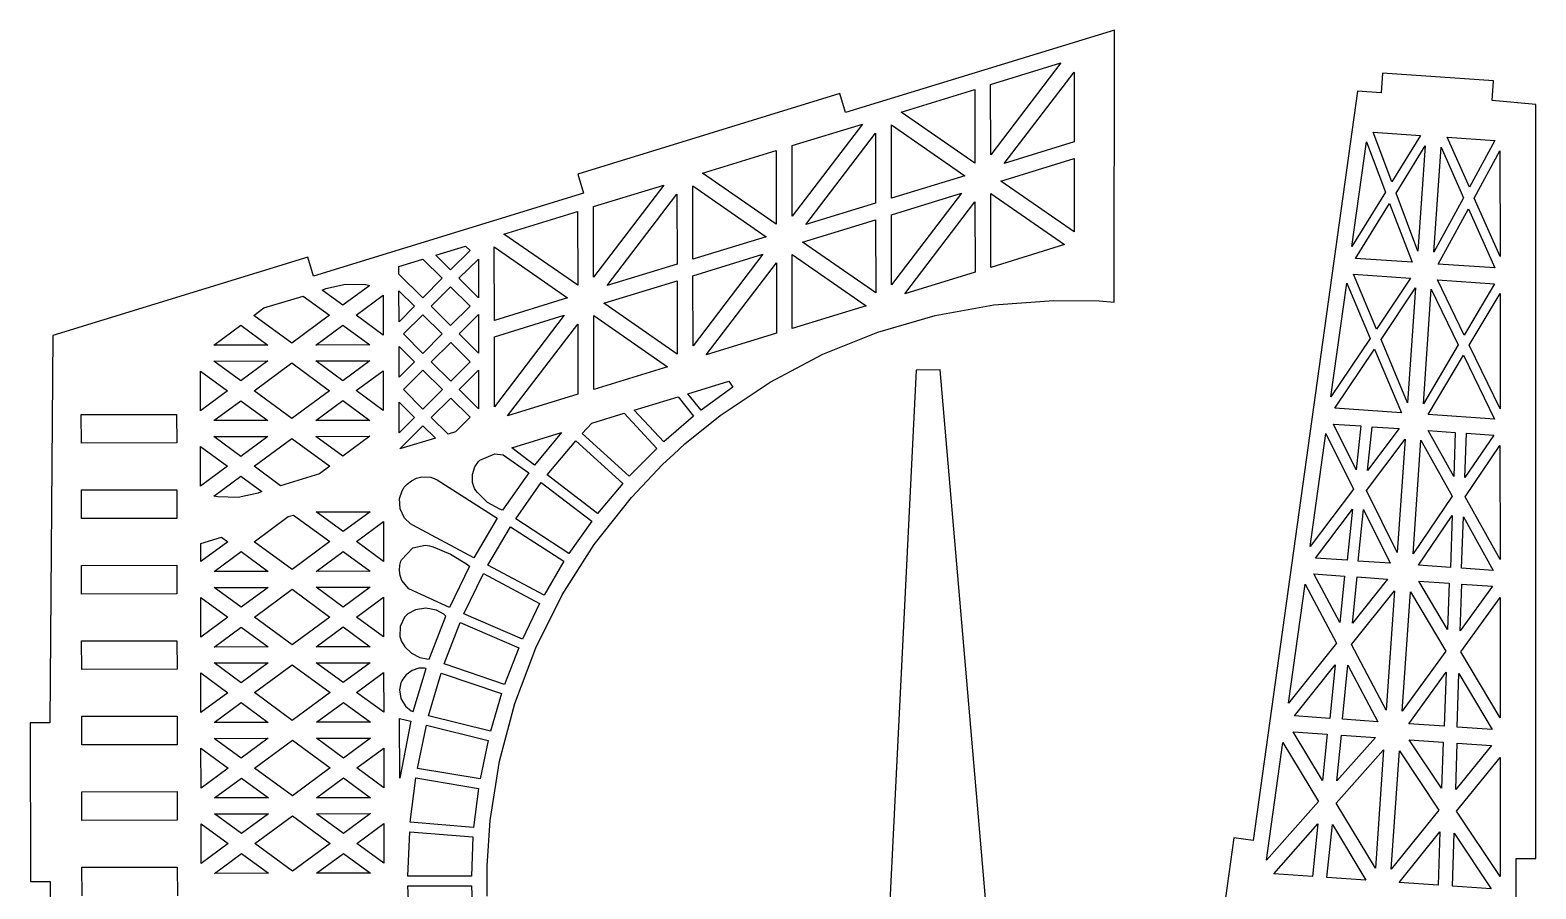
# Model space of a CAD drawing. Extents: x 0 to 589, y 0 to 788.
# Drawn here: x 0.3 to 379.3, y 571.3 to 787.5 of the extents above; entities that cross this region are included whole.
import ezdxf

# ---------------------------------------------------------------- set-up
doc = ezdxf.new("R2010")
doc.units = 0
doc.layers.get('0').update_dxf_attribs({"linetype": 'CONTINUOUS'})

msp = doc.modelspace()

# ---------------------------------------------------------------- linework, layer by layer
at = {"color": 0}
for p, q in [((273.161, 787.538), (205.522, 766.787)), ((273.094, 719.039), (273.161, 787.538)), ((242.014, 773.843), (259.705, 779.265)), ((259.705, 779.265), (242.04, 756.091)), ((245.442, 753.946), (263.007, 776.972)), ((263.007, 776.972), (263.033, 759.372)), ((242.04, 756.091), (242.014, 773.843)), ((340.644, 776.707), (340.304, 771.719)), ((368.579, 774.778), (340.644, 776.707)), ((368.236, 769.789), (368.579, 774.778)), ((204.094, 771.567), (138.074, 751.269)), ((205.522, 766.787), (204.094, 771.567)), ((219.473, 766.907), (238.015, 772.587)), ((238.015, 772.587), (238.041, 754.038)), ((334.319, 772.132), (308.113, 583.487)), ((340.304, 771.719), (334.319, 772.132)), ((379.233, 768.826), (368.236, 769.789)), ((238.041, 754.038), (219.473, 766.907)), ((379.254, 578.926), (379.233, 768.826)), ((192.035, 758.469), (209.726, 763.891)), ((209.726, 763.891), (192.063, 740.717)), ((217.054, 745.204), (217.027, 763.704)), ((217.027, 763.704), (235.496, 750.884)), ((342.969, 749.332), (338.267, 761.838)), ((338.267, 761.838), (350.241, 761.009)), ((192.063, 740.717), (192.035, 758.469)), ((195.465, 738.572), (213.029, 761.598)), ((213.029, 761.598), (213.057, 743.998)), ((263.033, 759.372), (245.442, 753.946)), ((332.926, 733.086), (336.6, 759.446)), ((336.6, 759.446), (341.386, 746.735)), ((350.241, 761.009), (342.969, 749.332)), ((344.075, 746.499), (351.411, 758.373)), ((351.411, 758.373), (349.582, 731.887)), ((353.572, 731.612), (355.399, 758.095)), ((355.399, 758.095), (361.036, 745.328)), ((356.923, 760.547), (368.893, 759.721)), ((362.521, 747.984), (356.923, 760.547)), ((368.893, 759.721), (362.521, 747.984)), ((169.496, 751.533), (188.038, 757.213)), ((188.038, 757.213), (188.064, 738.66)), ((244.599, 749.494), (263.041, 755.17)), ((263.041, 755.17), (263.066, 736.724)), ((363.732, 745.19), (370.219, 757.125)), ((370.219, 757.125), (370.233, 730.508)), ((138.074, 751.269), (139.553, 746.492)), ((188.064, 738.66), (169.496, 751.533)), ((235.496, 750.884), (217.054, 745.204)), ((142.058, 743.091), (159.749, 748.52)), ((159.749, 748.52), (142.084, 725.343)), ((167.05, 748.33), (185.518, 735.51)), ((167.079, 729.83), (167.05, 748.33)), ((263.066, 736.724), (244.599, 749.494)), ((341.386, 746.735), (332.926, 733.086)), ((139.553, 746.492), (71.5821, 725.59)), ((142.084, 725.343), (142.058, 743.091)), ((145.488, 723.198), (163.054, 746.224)), ((163.054, 746.224), (163.08, 728.624)), ((213.057, 743.998), (195.465, 738.572)), ((217.062, 741.052), (234.654, 746.478)), ((234.654, 746.478), (217.088, 723.403)), ((220.39, 721.159), (238.058, 744.284)), ((238.058, 744.284), (238.081, 726.585)), ((242.08, 727.791), (242.052, 746.39)), ((242.052, 746.39), (260.622, 733.517)), ((333.868, 730.063), (342.444, 743.906)), ((342.444, 743.906), (348.087, 729.082)), ((349.582, 731.887), (344.075, 746.499)), ((361.036, 745.328), (353.572, 731.612)), ((370.233, 730.508), (363.732, 745.19)), ((119.517, 736.159), (138.06, 741.839)), ((138.06, 741.839), (138.088, 723.286)), ((194.62, 734.12), (213.063, 739.796)), ((213.063, 739.796), (213.092, 721.349)), ((217.088, 723.403), (217.062, 741.052)), ((354.669, 728.627), (362.296, 742.534)), ((362.296, 742.534), (368.886, 727.647)), ((138.088, 723.286), (119.517, 736.159)), ((185.518, 735.51), (167.079, 729.83)), ((102.377, 730.885), (109.824, 733.146)), ((110.975, 732.049), (106.083, 727.138)), ((109.824, 733.146), (110.975, 732.049)), ((117.071, 732.956), (135.543, 720.132)), ((117.1, 714.456), (117.071, 732.956)), ((213.092, 721.349), (194.62, 734.12)), ((260.622, 733.517), (242.08, 727.791)), ((70.1544, 730.37), (5.9834, 710.621)), ((71.5821, 725.59), (70.1544, 730.37)), ((93.0811, 728.02), (99.1277, 729.876)), ((93.0836, 726.119), (93.0811, 728.02)), ((99.1277, 729.876), (103.984, 725.036)), ((106.083, 727.138), (102.377, 730.885)), ((108.186, 725.043), (113.079, 729.901)), ((113.079, 729.901), (113.091, 720.15)), ((163.08, 728.624), (145.488, 723.198)), ((167.083, 725.678), (184.676, 731.107)), ((184.676, 731.107), (167.109, 708.032)), ((170.414, 705.785), (188.079, 728.909)), ((188.079, 728.909), (188.106, 711.211)), ((192.075, 731.016), (210.645, 718.143)), ((192.101, 712.417), (192.075, 731.016)), ((348.087, 729.082), (333.868, 730.063)), ((368.886, 727.647), (354.669, 728.627)), ((99.0935, 720.129), (93.0836, 726.119)), ((103.984, 725.036), (99.0935, 720.129)), ((113.091, 720.15), (108.186, 725.043)), ((144.643, 718.746), (163.085, 724.422)), ((163.085, 724.422), (163.113, 705.975)), ((167.109, 708.032), (167.083, 725.678)), ((238.081, 726.585), (220.39, 721.159)), ((339.156, 712.258), (333.345, 726.091)), ((333.345, 726.091), (347.709, 725.096)), ((347.709, 725.096), (339.156, 712.258)), ((354.492, 724.63), (368.857, 723.639)), ((361.202, 710.734), (354.492, 724.63)), ((59.0959, 717.571), (68.9903, 720.584)), ((68.9903, 720.584), (75.5978, 715.747)), ((73.7401, 722.041), (74.6855, 722.447)), ((78.945, 718.248), (73.7401, 722.041)), ((74.6855, 722.447), (79.6466, 723.565)), ((85.7388, 723.261), (78.945, 718.248)), ((79.6466, 723.565), (84.7302, 723.466)), ((82.2978, 715.754), (89.093, 720.764)), ((84.7302, 723.466), (85.7388, 723.261)), ((89.093, 720.764), (89.1067, 710.766)), ((93.0906, 721.872), (96.9945, 718.026)), ((93.1002, 714.121), (93.0906, 721.872)), ((101.196, 718.03), (106.09, 722.891)), ((106.09, 722.891), (110.994, 718.047)), ((135.543, 720.132), (117.1, 714.456)), ((327.652, 695.159), (331.636, 723.854)), ((331.636, 723.854), (337.541, 709.912)), ((340.276, 709.623), (348.943, 722.609)), ((348.943, 722.609), (346.947, 693.727)), ((350.938, 693.448), (352.933, 722.33)), ((352.933, 722.33), (359.731, 708.279)), ((368.857, 723.639), (361.202, 710.734)), ((362.479, 708.191), (370.244, 721.187)), ((370.244, 721.187), (370.247, 692.217)), ((56.599, 715.716), (59.0959, 717.571)), ((96.9945, 718.026), (93.1002, 714.121)), ((106.102, 713.14), (101.196, 718.03)), ((110.994, 718.047), (106.102, 713.14)), ((163.113, 705.975), (144.643, 718.746)), ((210.645, 718.143), (192.101, 712.417)), ((228.051, 715.68), (242.83, 718.344)), ((242.83, 718.344), (257.882, 719.476)), ((257.882, 719.476), (269.307, 719.346)), ((269.307, 719.346), (273.094, 719.039)), ((46.4605, 708.201), (53.2529, 713.214)), ((53.2529, 713.214), (60.059, 708.219)), ((66.1088, 708.731), (56.599, 715.716)), ((75.5978, 715.747), (66.1088, 708.731)), ((72.161, 708.24), (78.952, 713.25)), ((78.952, 713.25), (85.7596, 708.261)), ((89.1067, 710.766), (82.2978, 715.754)), ((94.2068, 711.024), (99.0988, 715.878)), ((99.0988, 715.878), (104.005, 711.038)), ((108.206, 711.041), (113.098, 715.903)), ((113.098, 715.903), (113.112, 706.152)), ((117.106, 710.304), (134.698, 715.73)), ((134.698, 715.73), (117.132, 692.658)), ((120.437, 690.411), (138.102, 713.535)), ((138.102, 713.535), (138.128, 695.837)), ((142.098, 715.641), (160.668, 702.769)), ((142.127, 697.039), (142.098, 715.641)), ((213.659, 711.521), (228.051, 715.68)), ((5.9834, 710.621), (5.2489, 613.142)), ((99.1126, 706.131), (94.2068, 711.024)), ((104.005, 711.038), (99.1126, 706.131)), ((101.217, 704.032), (106.109, 708.889)), ((106.109, 708.889), (111.017, 704.046)), ((113.112, 706.152), (108.206, 711.041)), ((117.132, 692.658), (117.106, 710.304)), ((188.106, 711.211), (170.414, 705.785)), ((199.767, 705.915), (213.659, 711.521)), ((337.541, 709.912), (327.652, 695.159)), ((346.947, 693.727), (340.276, 709.623)), ((60.059, 708.219), (46.4605, 708.201)), ((85.7596, 708.261), (72.161, 708.24)), ((93.11, 707.87), (97.0153, 704.028)), ((93.1224, 700.119), (93.11, 707.87)), ((186.493, 698.892), (199.767, 705.915)), ((328.659, 692.333), (338.659, 707.228)), ((338.659, 707.228), (345.418, 691.176)), ((359.731, 708.279), (350.938, 693.448)), ((352.103, 690.714), (361.005, 705.686)), ((361.005, 705.686), (368.861, 689.557)), ((370.247, 692.217), (362.479, 708.191)), ((43.1341, 691.695), (43.1214, 701.696)), ((43.1214, 701.696), (49.9276, 696.704)), ((46.4675, 704.201), (60.0661, 704.222)), ((53.2737, 699.213), (46.4675, 704.201)), ((60.0661, 704.222), (53.2737, 699.213)), ((56.6265, 696.718), (66.1169, 703.728)), ((66.1169, 703.728), (75.6267, 696.747)), ((72.1663, 704.24), (85.7663, 704.261)), ((78.9725, 699.251), (72.1663, 704.24)), ((85.7663, 704.261), (78.9725, 699.251)), ((82.3267, 696.754), (89.1205, 701.763)), ((89.1205, 701.763), (89.1342, 691.765)), ((97.0153, 704.028), (93.1224, 700.119)), ((94.2276, 697.022), (99.1196, 701.88)), ((99.1196, 701.88), (104.028, 697.036)), ((106.123, 699.142), (101.217, 704.032)), ((111.017, 704.046), (106.123, 699.142)), ((108.226, 697.043), (113.117, 701.901)), ((113.117, 701.901), (113.134, 692.15)), ((160.668, 702.769), (142.127, 697.039)), ((223.286, 701.873), (215.63, 547.811)), ((229.285, 701.982), (223.286, 701.873)), ((242.525, 548.298), (229.285, 701.982)), ((165.828, 695.978), (176.124, 699.142)), ((177.126, 697.643), (169.135, 691.832)), ((173.947, 690.499), (186.493, 698.892)), ((176.124, 699.142), (177.126, 697.643)), ((49.9276, 696.704), (43.1341, 691.695)), ((46.488, 689.201), (53.2804, 694.214)), ((53.2804, 694.214), (60.0865, 689.222)), ((66.1377, 689.73), (56.6265, 696.718)), ((75.6267, 696.747), (66.1377, 689.73)), ((72.1886, 689.24), (78.9795, 694.249)), ((78.9795, 694.249), (85.7885, 689.261)), ((89.1342, 691.765), (82.3267, 696.754)), ((93.1429, 686.121), (93.1319, 693.872)), ((93.1319, 693.872), (97.0372, 690.026)), ((99.132, 692.129), (94.2276, 697.022)), ((104.028, 697.036), (99.132, 692.129)), ((101.236, 690.033), (106.128, 694.891)), ((106.128, 694.891), (111.037, 690.047)), ((113.134, 692.15), (108.226, 697.043)), ((138.128, 695.837), (120.437, 690.411)), ((152.283, 691.808), (163.38, 695.223)), ((163.38, 695.223), (167.236, 690.33)), ((169.135, 691.832), (165.828, 695.978)), ((13.1368, 690.753), (37.1355, 690.788)), ((13.1465, 683.553), (13.1368, 690.753)), ((37.1355, 690.788), (37.145, 683.588)), ((97.0372, 690.026), (93.1429, 686.121)), ((105.493, 685.789), (101.236, 690.033)), ((111.037, 690.047), (107.344, 686.393)), ((141.637, 688.541), (149.736, 691.053)), ((149.736, 691.053), (157.998, 682.216)), ((159.746, 683.867), (152.283, 691.808)), ((167.236, 690.33), (159.746, 683.867)), ((165.037, 683.348), (173.947, 690.499)), ((345.418, 691.176), (328.659, 692.333)), ((368.861, 689.557), (352.103, 690.714)), ((60.0865, 689.222), (46.488, 689.201)), ((85.7885, 689.261), (72.1886, 689.24)), ((93.2988, 682.071), (99.1387, 687.881)), ((99.1387, 687.881), (102.245, 684.784)), ((107.344, 686.393), (105.493, 685.789)), ((121.499, 682.36), (134.042, 686.23)), ((134.042, 686.23), (127.205, 677.972)), ((139.192, 685.938), (141.637, 688.541)), ((334.05, 676.776), (328.333, 688.344)), ((328.333, 688.344), (335.215, 687.871)), ((335.215, 687.871), (334.05, 676.776)), ((336.851, 676.681), (338.011, 687.677)), ((344.843, 687.204), (336.851, 676.681)), ((338.011, 687.677), (344.843, 687.204)), ((352.126, 686.703), (358.958, 686.234)), ((358.599, 675.178), (352.126, 686.703)), ((358.958, 686.234), (358.599, 675.178)), ((361.386, 674.889), (361.752, 686.036)), ((361.752, 686.036), (368.639, 685.564)), ((37.145, 683.588), (13.1465, 683.553)), ((43.1617, 672.698), (43.1493, 682.696)), ((43.1493, 682.696), (49.9551, 677.704)), ((46.4951, 685.2), (60.0936, 685.221)), ((53.3026, 680.212), (46.4951, 685.2)), ((60.0936, 685.221), (53.3026, 680.212)), ((56.654, 677.718), (66.1444, 684.728)), ((66.1444, 684.728), (75.6543, 677.746)), ((72.1953, 685.239), (85.7938, 685.26)), ((79.0004, 680.251), (72.1953, 685.239)), ((85.7938, 685.26), (79.0004, 680.251)), ((102.245, 684.784), (93.2988, 682.071)), ((127.205, 677.972), (121.499, 682.36)), ((130.406, 675.527), (137.596, 684.135)), ((137.596, 684.135), (149.412, 673.403)), ((151.058, 675.206), (139.192, 685.938)), ((157.998, 682.216), (151.058, 675.206)), ((162.246, 680.769), (165.037, 683.348)), ((322.447, 657.528), (326.415, 685.969)), ((326.415, 685.969), (333.317, 671.964)), ((336.602, 671.639), (346.313, 684.548)), ((346.313, 684.548), (344.341, 655.966)), ((348.331, 655.69), (350.304, 684.272)), ((350.304, 684.272), (358.151, 670.151)), ((368.639, 685.564), (361.386, 674.889)), ((361.449, 670.02), (370.209, 682.95)), ((370.209, 682.95), (370.233, 654.23)), ((112.175, 677.584), (113.071, 678.903)), ((113.071, 678.903), (113.453, 679.249)), ((113.453, 679.249), (117.252, 680.858)), ((117.252, 680.858), (119.302, 680.558)), ((119.302, 680.558), (125.757, 676.07)), ((159.456, 678.191), (162.246, 680.769)), ((49.9551, 677.704), (43.1617, 672.698)), ((46.5155, 670.204), (53.3079, 675.213)), ((53.3079, 675.213), (58.5653, 671.368)), ((63.3113, 672.825), (56.654, 677.718)), ((73.0582, 675.792), (63.3113, 672.825)), ((75.6543, 677.746), (73.0582, 675.792)), ((96.2159, 674.088), (97.4796, 674.698)), ((97.4796, 674.698), (98.5104, 674.984)), ((98.5104, 674.984), (98.8603, 675.026)), ((98.8603, 675.026), (101.109, 674.934)), ((101.109, 674.934), (102.16, 674.585)), ((111.559, 675.64), (112.175, 677.584)), ((111.629, 673.597), (111.559, 675.64)), ((125.757, 676.07), (119.122, 666.658)), ((143.074, 665.794), (130.406, 675.527)), ((151.62, 669.876), (159.456, 678.191)), ((13.1644, 671.752), (37.163, 671.788)), ((13.1754, 664.552), (13.1644, 671.752)), ((37.163, 671.788), (37.174, 664.587)), ((57.6118, 670.973), (52.6274, 669.883)), ((58.5653, 671.368), (57.6118, 670.973)), ((93.2561, 669.59), (93.8569, 671.565)), ((93.8569, 671.565), (94.2139, 672.123)), ((94.2139, 672.123), (94.4065, 672.419)), ((94.4065, 672.419), (95.1135, 673.22)), ((95.1135, 673.22), (96.2159, 674.088)), ((102.16, 674.585), (102.711, 674.335)), ((102.711, 674.335), (117.824, 664.609)), ((112.139, 672.088), (111.629, 673.597)), ((112.413, 671.65), (112.139, 672.088)), ((112.827, 671.068), (112.413, 671.65)), ((115.372, 668.623), (112.827, 671.068)), ((122.475, 664.46), (128.911, 673.622)), ((128.911, 673.622), (141.625, 663.889)), ((149.412, 673.403), (143.074, 665.794)), ((333.317, 671.964), (322.447, 657.528)), ((344.341, 655.966), (336.602, 671.639)), ((47.5259, 669.996), (46.5155, 670.204)), ((52.6274, 669.883), (47.5259, 669.996)), ((93.387, 666.986), (93.2561, 669.59)), ((118.445, 666.888), (115.372, 668.623)), ((142.256, 658.036), (151.62, 669.876)), ((358.151, 670.151), (348.331, 655.69)), ((370.233, 654.23), (361.449, 670.02)), ((37.174, 664.587), (13.1754, 664.552)), ((56.6843, 658.717), (65.2226, 665.032)), ((65.2226, 665.032), (66.573, 665.434)), ((66.573, 665.434), (75.6818, 658.745)), ((72.2231, 666.238), (85.8227, 666.26)), ((79.0279, 661.25), (72.2231, 666.238)), ((85.8227, 666.26), (79.0279, 661.25)), ((82.3817, 658.753), (89.1755, 663.766)), ((89.1755, 663.766), (89.1893, 653.764)), ((94.5226, 664.64), (93.387, 666.986)), ((95.9968, 663.194), (94.5226, 664.64)), ((117.824, 664.609), (111.938, 654.699)), ((119.122, 666.658), (118.445, 666.888)), ((135.887, 655.782), (122.475, 664.46)), ((141.625, 663.889), (135.887, 655.782)), ((323.747, 654.579), (333.069, 666.919)), ((333.069, 666.919), (331.728, 654.032)), ((334.52, 653.838), (335.869, 666.824)), ((335.869, 666.824), (342.551, 653.281)), ((349.734, 652.787), (358.214, 665.282)), ((358.214, 665.282), (357.766, 652.233)), ((360.56, 652.039), (361.001, 664.99)), ((361.001, 664.99), (368.54, 651.489)), ((43.1835, 658.245), (48.3817, 659.853)), ((48.3817, 659.853), (49.9844, 658.707)), ((96.5786, 662.877), (95.9968, 663.194)), ((111.938, 654.699), (96.5786, 662.877)), ((115.491, 652.801), (121.176, 662.46)), ((121.176, 662.46), (134.59, 653.778)), ((43.1892, 653.697), (43.1835, 658.245)), ((49.9844, 658.707), (43.1892, 653.697)), ((46.5448, 651.203), (53.3358, 656.213)), ((53.3358, 656.213), (60.143, 651.221)), ((66.1928, 651.732), (56.6843, 658.717)), ((75.6818, 658.745), (66.1928, 651.732)), ((72.245, 651.242), (79.036, 656.248)), ((79.036, 656.248), (85.8435, 651.26)), ((89.1893, 653.764), (82.3817, 658.753)), ((93.6914, 654.121), (96.5853, 657.176)), ((96.5853, 657.176), (99.6844, 657.828)), ((99.6844, 657.828), (100.784, 657.684)), ((100.784, 657.684), (101.699, 657.426)), ((101.699, 657.426), (106.07, 655.62)), ((134.204, 645.361), (142.256, 658.036)), ((13.1919, 652.752), (37.192, 652.791)), ((13.203, 645.552), (13.1919, 652.752)), ((37.192, 652.791), (37.2015, 645.587)), ((93.1926, 651.506), (93.2974, 652.833)), ((93.2974, 652.833), (93.5591, 653.814)), ((93.5591, 653.814), (93.6914, 654.121)), ((110.842, 652.547), (105.809, 642.19)), ((106.07, 655.62), (110.098, 653.14)), ((110.098, 653.14), (110.842, 652.547)), ((129.602, 645.273), (115.491, 652.801)), ((134.59, 653.778), (129.602, 645.273)), ((331.728, 654.032), (323.747, 654.579)), ((342.551, 653.281), (334.52, 653.838)), ((357.766, 652.233), (349.734, 652.787)), ((368.54, 651.489), (360.56, 652.039)), ((60.143, 651.221), (46.5448, 651.203)), ((85.8435, 651.26), (72.245, 651.242)), ((93.376, 650.187), (93.1926, 651.506)), ((93.6957, 649.224), (93.376, 650.187)), ((93.847, 648.921), (93.6957, 649.224)), ((95.5506, 646.825), (93.847, 648.921)), ((109.459, 640.595), (114.344, 650.702)), ((114.344, 650.702), (128.457, 643.121)), ((323.371, 650.596), (331.104, 650.064)), ((329.894, 638.369), (323.371, 650.596)), ((331.104, 650.064), (329.894, 638.369)), ((333.094, 638.249), (334.294, 649.841)), ((341.927, 649.319), (333.094, 638.249)), ((334.294, 649.841), (341.927, 649.319)), ((349.807, 648.772), (357.441, 648.247)), ((357.036, 636.595), (349.807, 648.772)), ((357.441, 648.247), (357.036, 636.595)), ((37.2015, 645.587), (13.203, 645.552)), ((43.2181, 634.697), (43.2043, 644.698)), ((43.2043, 644.698), (50.0119, 639.706)), ((46.5501, 647.203), (60.15, 647.22)), ((53.359, 642.214), (46.5501, 647.203)), ((60.15, 647.22), (53.359, 642.214)), ((56.7118, 639.717), (66.2009, 646.73)), ((66.2009, 646.73), (75.7093, 639.745)), ((72.2507, 647.238), (85.8502, 647.259)), ((79.0582, 642.25), (72.2507, 647.238)), ((85.8502, 647.259), (79.0582, 642.25)), ((82.4107, 639.755), (89.2044, 644.765)), ((89.2044, 644.765), (89.2182, 634.764)), ((105.809, 642.19), (95.5506, 646.825)), ((127.513, 631.959), (134.204, 645.361)), ((316.964, 618.063), (321.141, 648.046)), ((321.141, 648.046), (329.034, 633.166)), ((332.82, 632.802), (343.68, 646.388)), ((343.68, 646.388), (341.603, 616.31)), ((345.594, 616.035), (347.67, 646.116)), ((347.67, 646.116), (356.56, 631.165)), ((360.225, 636.277), (360.634, 648.028)), ((368.364, 647.492), (360.225, 636.277)), ((360.363, 631.003), (370.223, 644.659)), ((360.634, 648.028), (368.364, 647.492)), ((370.223, 644.659), (370.237, 614.384)), ((95.3615, 640.539), (94.8612, 640.073)), ((97.2248, 641.544), (95.3615, 640.539)), ((99.8774, 642.017), (97.2248, 641.544)), ((102.522, 641.498), (99.8774, 642.017)), ((104.369, 640.461), (102.522, 641.498)), ((124.17, 634.213), (109.459, 640.595)), ((128.457, 643.121), (124.17, 634.213)), ((50.0119, 639.706), (43.2181, 634.697)), ((46.5723, 632.202), (53.3633, 637.212)), ((53.3633, 637.212), (60.1719, 632.224)), ((66.2203, 632.732), (56.7118, 639.717)), ((75.7093, 639.745), (66.2203, 632.732)), ((72.2725, 632.241), (79.0635, 637.251)), ((79.0635, 637.251), (85.8725, 632.259)), ((89.2182, 634.764), (82.4107, 639.755)), ((93.369, 637.388), (93.3111, 634.827)), ((94.488, 639.695), (93.369, 637.388)), ((94.8612, 640.073), (94.488, 639.695)), ((100.677, 629.179), (104.862, 639.988)), ((104.862, 639.988), (104.369, 640.461)), ((104.479, 627.934), (108.512, 638.39)), ((108.512, 638.39), (123.221, 632.016)), ((13.2195, 633.751), (37.2195, 633.79)), ((13.2305, 626.551), (13.2195, 633.751)), ((37.2195, 633.79), (37.229, 626.586)), ((93.3111, 634.827), (93.4695, 634.319)), ((93.4695, 634.319), (93.6667, 633.769)), ((93.6667, 633.769), (94.6009, 632.238)), ((329.034, 633.166), (316.964, 618.063)), ((60.1719, 632.224), (46.5723, 632.202)), ((85.8725, 632.259), (72.2725, 632.241)), ((94.6009, 632.238), (96.2685, 630.622)), ((96.2685, 630.622), (98.3368, 629.574)), ((98.3368, 629.574), (100.09, 629.19)), ((100.09, 629.19), (100.677, 629.179)), ((123.221, 632.016), (119.636, 622.759)), ((122.229, 617.94), (127.513, 631.959)), ((341.603, 616.31), (332.82, 632.802)), ((356.56, 631.165), (345.594, 616.035)), ((370.237, 614.384), (360.363, 631.003)), ((37.229, 626.586), (13.2305, 626.551)), ((43.2319, 625.697), (50.0408, 620.705)), ((43.2456, 615.7), (43.2319, 625.697)), ((46.5776, 628.202), (60.1775, 628.223)), ((53.3866, 623.214), (46.5776, 628.202)), ((60.1775, 628.223), (53.3866, 623.214)), ((56.7408, 620.716), (66.2284, 627.729)), ((66.2284, 627.729), (75.7382, 620.744)), ((72.2796, 628.241), (85.8781, 628.258)), ((79.0857, 623.249), (72.2796, 628.241)), ((85.8781, 628.258), (79.0857, 623.249)), ((82.4385, 620.755), (89.232, 625.764)), ((89.232, 625.764), (89.2457, 615.763)), ((96.3718, 626.276), (94.9138, 625.217)), ((98.0846, 626.837), (96.3718, 626.276)), ((96.6971, 615.925), (99.9299, 626.83)), ((99.4805, 626.904), (98.0846, 626.837)), ((99.9299, 626.83), (99.4805, 626.904)), ((100.549, 614.881), (103.732, 625.634)), ((103.732, 625.634), (118.889, 620.508)), ((119.636, 622.759), (104.479, 627.934)), ((318.498, 614.849), (328.759, 627.722)), ((328.759, 627.722), (327.375, 614.236)), ((330.568, 614.013), (331.958, 627.602)), ((331.958, 627.602), (339.496, 613.399)), ((347.279, 612.863), (356.697, 625.891)), ((356.697, 625.891), (356.207, 612.246)), ((359.399, 612.027), (359.886, 625.574)), ((359.886, 625.574), (368.279, 611.41)), ((93.5729, 623.207), (93.2258, 621.443)), ((93.8347, 623.722), (93.5729, 623.207)), ((94.0386, 624.127), (93.8347, 623.722)), ((94.9138, 625.217), (94.0386, 624.127)), ((50.0408, 620.705), (43.2456, 615.7)), ((46.5998, 613.202), (53.3908, 618.211)), ((53.3908, 618.211), (60.1998, 613.223)), ((66.2492, 613.731), (56.7408, 620.716)), ((75.7382, 620.744), (66.2492, 613.731)), ((72.3, 613.241), (79.0924, 618.25)), ((79.0924, 618.25), (85.9, 613.258)), ((89.2457, 615.763), (82.4385, 620.755)), ((93.2258, 621.443), (93.5673, 619.199)), ((93.5673, 619.199), (94.7579, 617.269)), ((118.889, 620.508), (116.102, 611.004)), ((118.401, 603.419), (122.229, 617.94)), ((13.2485, 614.754), (37.247, 614.789)), ((13.2595, 607.554), (13.2485, 614.754)), ((37.247, 614.789), (37.2579, 607.589)), ((93.2713, 599.168), (93.249, 614.218)), ((93.249, 614.218), (96.1002, 613.526)), ((94.7579, 617.269), (96.1651, 616.148)), ((96.1651, 616.148), (96.6971, 615.925)), ((116.102, 611.004), (100.549, 614.881)), ((327.375, 614.236), (318.498, 614.849)), ((339.496, 613.399), (330.568, 614.013)), ((5.2489, 613.142), (0.2508, 613.142)), ((0.2508, 613.142), (0.3101, 573.14)), ((60.1998, 613.223), (46.5998, 613.202)), ((85.9, 613.258), (72.3, 613.241)), ((96.1002, 613.526), (93.2713, 599.168)), ((97.7166, 601.578), (100, 612.528)), ((100, 612.528), (115.507, 608.651)), ((325.547, 598.625), (318.171, 610.859)), ((318.171, 610.859), (326.751, 610.267)), ((326.751, 610.267), (325.547, 598.625)), ((356.207, 612.246), (347.279, 612.863)), ((368.279, 611.41), (359.399, 612.027)), ((37.2579, 607.589), (13.2595, 607.554)), ((43.2731, 596.699), (43.2594, 606.697)), ((43.2594, 606.697), (50.0683, 601.708)), ((46.6065, 609.201), (60.2051, 609.223)), ((53.4141, 604.213), (46.6065, 609.201)), ((60.2051, 609.223), (53.4141, 604.213)), ((56.7683, 601.715), (66.2573, 608.732)), ((66.2573, 608.732), (75.7661, 601.744)), ((72.3071, 609.24), (85.9056, 609.261)), ((79.1146, 604.248), (72.3071, 609.24)), ((85.9056, 609.261), (79.1146, 604.248)), ((82.466, 601.758), (89.2609, 606.764)), ((89.2609, 606.764), (89.2736, 596.762)), ((115.507, 608.651), (113.521, 598.999)), ((311.477, 578.492), (315.581, 608.182)), ((315.581, 608.182), (324.576, 593.277)), ((329.144, 598.473), (330.345, 610.023)), ((338.872, 609.431), (329.144, 598.473)), ((330.345, 610.023), (338.872, 609.431)), ((347.352, 608.845), (355.882, 608.256)), ((355.484, 596.66), (347.352, 608.845)), ((355.882, 608.256), (355.484, 596.66)), ((359.064, 596.311), (359.473, 608.009)), ((368.053, 607.416), (359.064, 596.311)), ((359.473, 608.009), (368.053, 607.416)), ((116.078, 588.504), (118.401, 603.419)), ((329.009, 592.871), (340.914, 606.333)), ((340.914, 606.333), (338.854, 576.502)), ((342.846, 576.231), (344.905, 606.058)), ((344.905, 606.058), (354.849, 591.086)), ((359.294, 590.882), (370.251, 604.411)), ((370.251, 604.411), (370.237, 574.439)), ((50.0683, 601.708), (43.2731, 596.699)), ((46.6273, 594.201), (53.4197, 599.211)), ((53.4197, 599.211), (60.2273, 594.222)), ((66.2767, 594.734), (56.7683, 601.715)), ((75.7661, 601.744), (66.2767, 594.734)), ((72.329, 594.24), (79.1199, 599.25)), ((79.1199, 599.25), (85.9275, 594.261)), ((89.2736, 596.762), (82.466, 601.758)), ((95.9376, 588.073), (97.3212, 599.225)), ((97.3212, 599.225), (113.125, 596.597)), ((113.521, 598.999), (97.7166, 601.578)), ((13.276, 595.753), (37.2745, 595.789)), ((13.2871, 588.553), (13.276, 595.753)), ((37.2745, 595.789), (37.2854, 588.589)), ((113.125, 596.597), (111.89, 586.796)), ((60.2273, 594.222), (46.6273, 594.201)), ((85.9275, 594.261), (72.329, 594.24)), ((324.576, 593.277), (311.477, 578.492)), ((338.854, 576.502), (329.009, 592.871)), ((37.2854, 588.589), (13.2871, 588.553)), ((43.3021, 577.698), (43.2883, 587.696)), ((43.2883, 587.696), (50.0959, 582.708)), ((46.634, 590.201), (60.234, 590.222)), ((53.4416, 585.212), (46.634, 590.201)), ((60.234, 590.222), (53.4416, 585.212)), ((56.7958, 582.715), (66.2852, 589.732)), ((66.2852, 589.732), (75.7961, 582.743)), ((72.3346, 590.24), (85.9331, 590.261)), ((79.1422, 585.248), (72.3346, 590.24)), ((85.9331, 590.261), (79.1422, 585.248)), ((82.4936, 582.757), (89.2888, 587.767)), ((89.2888, 587.767), (89.3011, 577.762)), ((111.89, 586.796), (95.9376, 588.073)), ((115.303, 577.106), (116.078, 588.504)), ((313.297, 575.109), (324.389, 587.678)), ((324.389, 587.678), (323.026, 574.439)), ((326.616, 574.192), (328.039, 587.527)), ((328.039, 587.527), (336.444, 573.514)), ((354.849, 591.086), (342.846, 576.231)), ((370.237, 574.439), (359.294, 590.882)), ((95.3064, 574.474), (95.7915, 585.675)), ((95.7915, 585.675), (111.693, 584.398)), ((111.693, 584.398), (111.307, 574.499)), ((303.207, 584.172), (277.004, 395.531)), ((308.113, 583.487), (303.207, 584.172)), ((344.822, 572.932), (355.074, 585.661)), ((355.074, 585.661), (354.651, 572.255)), ((358.239, 572.008), (358.708, 585.308)), ((358.708, 585.308), (367.968, 571.338)), ((50.0959, 582.708), (43.3021, 577.698)), ((46.6563, 575.201), (53.4501, 580.21)), ((53.4501, 580.21), (60.2562, 575.222)), ((66.3056, 575.733), (56.7958, 582.715)), ((75.7961, 582.743), (66.3056, 575.733)), ((72.3565, 575.239), (79.1475, 580.249)), ((79.1475, 580.249), (85.955, 575.261)), ((89.3011, 577.762), (82.4936, 582.757)), ((13.3049, 576.753), (37.3034, 576.788)), ((13.3146, 569.553), (13.3049, 576.753)), ((37.3034, 576.788), (37.3133, 569.588)), ((115.309, 573.306), (115.303, 577.106)), ((374.237, 388.468), (374.255, 578.922)), ((374.255, 578.922), (379.254, 578.926)), ((0.3101, 573.14), (5.3082, 573.14)), ((5.3082, 573.14), (5.4433, 481.139)), ((60.2562, 575.222), (46.6563, 575.201)), ((85.955, 575.261), (72.3565, 575.239)), ((111.307, 574.499), (95.3064, 574.474)), ((115.314, 569.507), (115.309, 573.306)), ((323.026, 574.439), (313.297, 575.109)), ((336.444, 573.514), (326.616, 574.192)), ((354.651, 572.255), (344.822, 572.932)), ((95.3107, 572.075), (111.31, 572.1)), ((95.8261, 560.874), (95.3107, 572.075)), ((111.31, 572.1), (111.724, 562.197)), ((367.968, 571.338), (358.239, 572.008))]:
    msp.add_line(p, q, dxfattribs=at)

doc.saveas('drawing.dxf')
